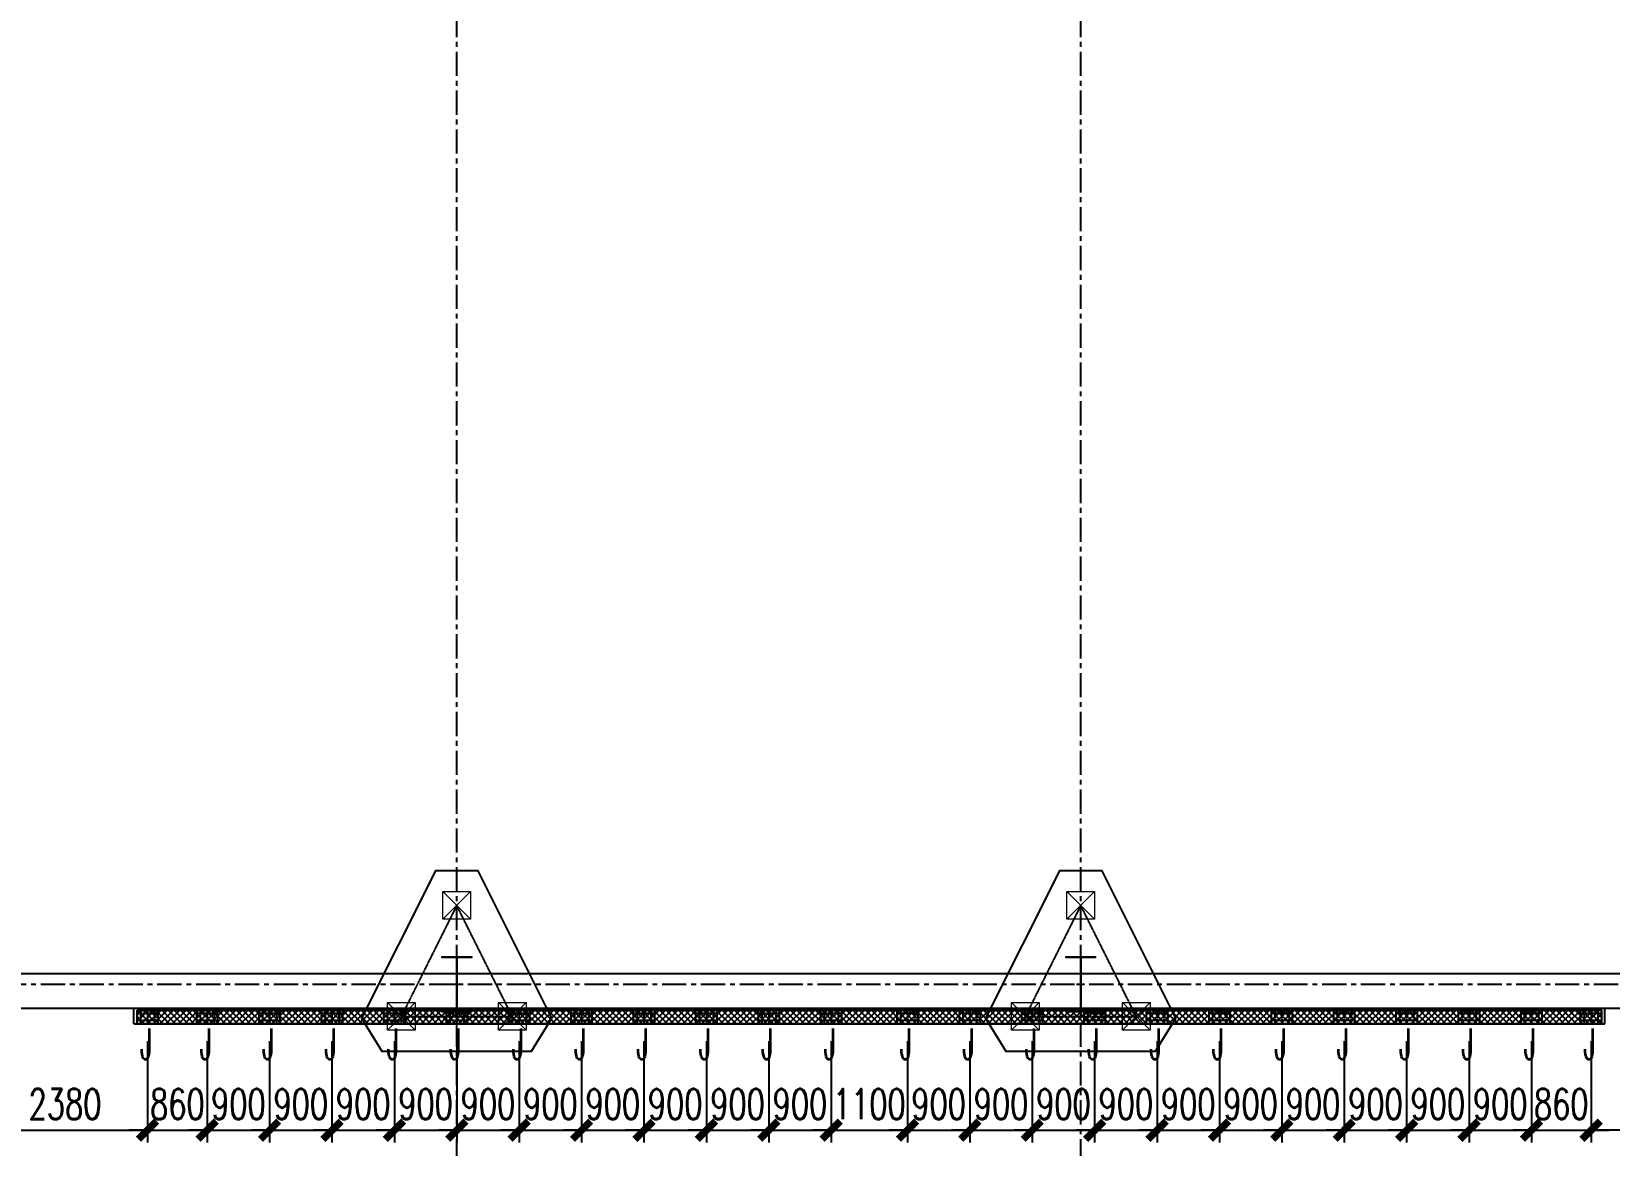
# Model space of a CAD drawing. Extents: x 782294 to 1727252, y -631030 to 17645.
# Drawn here: x 1113846 to 1136604, y -589641 to -573578 of the extents above; entities that cross this region are included whole.
import ezdxf

# ---------------------------------------------------------------- set-up
doc = ezdxf.new("R2010")
doc.units = 0
doc.linetypes.add('CENTER', pattern=[2, 1.25, -0.25, 0.25, -0.25])
doc.layers.get('Defpoints').update_dxf_attribs({"color": 210})
for name, color, linetype in [('!ZN3-铝板幕墙-3', 3, 'Continuous'), ('2钢材断面', 2, 'Continuous'), ('30预埋件', 30, 'Continuous'), ('40钢材投影', 40, 'Continuous'), ('A-AXIS-DP', 126, 'Continuous'), ('ALT_CEN-0-30', 1, 'CENTER'), ('DIM', 173, 'Continuous'), ('DOTE', 1, 'CENTER'), ('S-BKL', 4, 'Continuous'), ('S-DOTE1', 140, 'CENTER'), ('S-HATCH1-W', 252, 'Continuous'), ('结构轮廓线', 1, 'Continuous')]:
    doc.layers.add(name, color=color, linetype=linetype)
doc.layers.add('S-col', color=2, linetype='Continuous', lineweight=0)
doc.layers.add('S-zhuang', color=1, linetype='Continuous', lineweight=0)
doc.styles.add('DHTEXT-1', font='romans.shx', dxfattribs={"width": 0.7, "bigfont": 'chinese.shx'})
doc.dimstyles.new('ZN175', dxfattribs={"dimscale": 175, "dimtxt": 2.5, "dimasz": 1.5, "dimexe": 1, "dimexo": 2, "dimgap": 0.9, "dimtad": 1, "dimdec": 0, "dimdsep": 46, "dimtxsty": 'DHTEXT-1', "dimblk": 'ARCHTICK', "dimcen": 2.5, "dimclrd": 173, "dimclre": 173, "dimclrt": 7, "dimazin": 2, "dimtfac": 1, "dimtdec": 0, "dimtix": 1, "dimtmove": 2, "dimatfit": 3, "dimfxl": 0, "dimtolj": 1, "dimtzin": 0, "dimarcsym": 0})

# ---------------------------------------------------------------- blocks, each defined once
blk = doc.blocks.new('20250821100720')
at = {"layer": 'DOTE', "ltscale": 280}
for p, q in [((121000, -8180), (121000, 83777.4)), ((130000, -8180), (130000, 83777.4)), ((195431, 0), (-7455.8, 0))]:
    blk.add_line(p, q, dxfattribs=at)
blk = doc.blocks.new('20250913105912')
at = {"layer": '结构轮廓线', "color": 1, "ltscale": 500}
for p, q in [((116340, -570), (116340, -350)), ((137560, -570), (137560, -350)), ((116340, -570), (137354, -570)), ((137354, -570), (137560, -570))]:
    blk.add_line(p, q, dxfattribs=at)
blk = doc.blocks.new('20250902145151')
at = {"layer": '2钢材断面'}
for p, q in [((150, 100), (-150, 100)), ((-150, 100), (-150, -100)), ((150, -100), (150, 100)), ((-150, -100), (150, -100))]:
    blk.add_line(p, q, dxfattribs=at)
at = {"layer": '40钢材投影'}
for centre, radius in [((-100, 50), 10), ((-100, 50), 5), ((0, 50), 10), ((0, 50), 5), ((100, 50), 10), ((100, 50), 5), ((-100, -50), 10), ((-100, -50), 5), ((0, -50), 10), ((0, -50), 5), ((100, -50), 10), ((100, -50), 5)]:
    blk.add_circle(centre, radius, dxfattribs=at)
at = {"layer": 'ALT_CEN-0-30', "ltscale": 20}
for p, q in [((-150, 50), (150, 50)), ((-100, 100), (-100, -100)), ((0, 100), (0, -100)), ((100, 100), (100, -100)), ((-150, -50), (150, -50))]:
    blk.add_line(p, q, dxfattribs=at)
blk = doc.blocks.new('20250912153858')
at = {"ltscale": 50}
blk.add_blockref('20250902145151', (0, 100), dxfattribs=at)
at = {"layer": '30预埋件', "style": 'DHTEXT-1', "text_generation_flag": 6, "width": 0.55}
blk.add_attdef('B', (105, -65), '', height=450, dxfattribs=at)
blk = doc.blocks.new('20250913102846')
at = {"layer": '结构轮廓线', "ltscale": 500}
ref = blk.add_blockref('20250912153858', (116540, -570), dxfattribs=dict(at, xscale=-1))
ref.add_attrib('B', 'J', (116435, -1085), dxfattribs={"layer": '30预埋件', "height": 450, "rotation": 180, "style": 'DHTEXT-1', "text_generation_flag": 6, "width": 0.55})
ref = blk.add_blockref('20250912153858', (117400, -570), dxfattribs=dict(at, xscale=-1))
ref.add_attrib('B', 'J', (117295, -1085), dxfattribs={"layer": '30预埋件', "height": 450, "rotation": 180, "style": 'DHTEXT-1', "text_generation_flag": 6, "width": 0.55})
ref = blk.add_blockref('20250912153858', (118300, -570), dxfattribs=dict(at, xscale=-1))
ref.add_attrib('B', 'J', (118195, -1085), dxfattribs={"layer": '30预埋件', "height": 450, "rotation": 180, "style": 'DHTEXT-1', "text_generation_flag": 6, "width": 0.55})
ref = blk.add_blockref('20250912153858', (119200, -570), dxfattribs=dict(at, xscale=-1))
ref.add_attrib('B', 'J', (119095, -1085), dxfattribs={"layer": '30预埋件', "height": 450, "rotation": 180, "style": 'DHTEXT-1', "text_generation_flag": 6, "width": 0.55})
ref = blk.add_blockref('20250912153858', (120100, -570), dxfattribs=dict(at, xscale=-1))
ref.add_attrib('B', 'J', (119995, -1085), dxfattribs={"layer": '30预埋件', "height": 450, "rotation": 180, "style": 'DHTEXT-1', "text_generation_flag": 6, "width": 0.55})
ref = blk.add_blockref('20250912153858', (121000, -570), dxfattribs=dict(at, xscale=-1))
ref.add_attrib('B', 'J', (120895, -1085), dxfattribs={"layer": '30预埋件', "height": 450, "rotation": 180, "style": 'DHTEXT-1', "text_generation_flag": 6, "width": 0.55})
ref = blk.add_blockref('20250912153858', (121900, -570), dxfattribs=dict(at, xscale=-1))
ref.add_attrib('B', 'J', (121795, -1085), dxfattribs={"layer": '30预埋件', "height": 450, "rotation": 180, "style": 'DHTEXT-1', "text_generation_flag": 6, "width": 0.55})
ref = blk.add_blockref('20250912153858', (122800, -570), dxfattribs=dict(at, xscale=-1))
ref.add_attrib('B', 'J', (122695, -1085), dxfattribs={"layer": '30预埋件', "height": 450, "rotation": 180, "style": 'DHTEXT-1', "text_generation_flag": 6, "width": 0.55})
ref = blk.add_blockref('20250912153858', (123700, -570), dxfattribs=dict(at, xscale=-1))
ref.add_attrib('B', 'J', (123595, -1085), dxfattribs={"layer": '30预埋件', "height": 450, "rotation": 180, "style": 'DHTEXT-1', "text_generation_flag": 6, "width": 0.55})
ref = blk.add_blockref('20250912153858', (124600, -570), dxfattribs=dict(at, xscale=-1))
ref.add_attrib('B', 'J', (124495, -1085), dxfattribs={"layer": '30预埋件', "height": 450, "rotation": 180, "style": 'DHTEXT-1', "text_generation_flag": 6, "width": 0.55})
ref = blk.add_blockref('20250912153858', (125500, -570), dxfattribs=dict(at, xscale=-1))
ref.add_attrib('B', 'J', (125395, -1085), dxfattribs={"layer": '30预埋件', "height": 450, "rotation": 180, "style": 'DHTEXT-1', "text_generation_flag": 6, "width": 0.55})
ref = blk.add_blockref('20250912153858', (126400, -570), dxfattribs=dict(at, xscale=-1))
ref.add_attrib('B', 'J', (126295, -1085), dxfattribs={"layer": '30预埋件', "height": 450, "rotation": 180, "style": 'DHTEXT-1', "text_generation_flag": 6, "width": 0.55})
ref = blk.add_blockref('20250912153858', (127500, -570), dxfattribs=dict(at, xscale=-1))
ref.add_attrib('B', 'J', (127395, -1085), dxfattribs={"layer": '30预埋件', "height": 450, "rotation": 180, "style": 'DHTEXT-1', "text_generation_flag": 6, "width": 0.55})
ref = blk.add_blockref('20250912153858', (128400, -570), dxfattribs=dict(at, xscale=-1))
ref.add_attrib('B', 'J', (128295, -1085), dxfattribs={"layer": '30预埋件', "height": 450, "rotation": 180, "style": 'DHTEXT-1', "text_generation_flag": 6, "width": 0.55})
ref = blk.add_blockref('20250912153858', (129300, -570), dxfattribs=dict(at, xscale=-1))
ref.add_attrib('B', 'J', (129195, -1085), dxfattribs={"layer": '30预埋件', "height": 450, "rotation": 180, "style": 'DHTEXT-1', "text_generation_flag": 6, "width": 0.55})
ref = blk.add_blockref('20250912153858', (130200, -570), dxfattribs=dict(at, xscale=-1))
ref.add_attrib('B', 'J', (130095, -1085), dxfattribs={"layer": '30预埋件', "height": 450, "rotation": 180, "style": 'DHTEXT-1', "text_generation_flag": 6, "width": 0.55})
ref = blk.add_blockref('20250912153858', (131100, -570), dxfattribs=dict(at, xscale=-1))
ref.add_attrib('B', 'J', (130995, -1085), dxfattribs={"layer": '30预埋件', "height": 450, "rotation": 180, "style": 'DHTEXT-1', "text_generation_flag": 6, "width": 0.55})
ref = blk.add_blockref('20250912153858', (132000, -570), dxfattribs=dict(at, xscale=-1))
ref.add_attrib('B', 'J', (131895, -1085), dxfattribs={"layer": '30预埋件', "height": 450, "rotation": 180, "style": 'DHTEXT-1', "text_generation_flag": 6, "width": 0.55})
ref = blk.add_blockref('20250912153858', (132900, -570), dxfattribs=dict(at, xscale=-1))
ref.add_attrib('B', 'J', (132795, -1085), dxfattribs={"layer": '30预埋件', "height": 450, "rotation": 180, "style": 'DHTEXT-1', "text_generation_flag": 6, "width": 0.55})
ref = blk.add_blockref('20250912153858', (133800, -570), dxfattribs=dict(at, xscale=-1))
ref.add_attrib('B', 'J', (133695, -1085), dxfattribs={"layer": '30预埋件', "height": 450, "rotation": 180, "style": 'DHTEXT-1', "text_generation_flag": 6, "width": 0.55})
ref = blk.add_blockref('20250912153858', (134700, -570), dxfattribs=dict(at, xscale=-1))
ref.add_attrib('B', 'J', (134595, -1085), dxfattribs={"layer": '30预埋件', "height": 450, "rotation": 180, "style": 'DHTEXT-1', "text_generation_flag": 6, "width": 0.55})
ref = blk.add_blockref('20250912153858', (135600, -570), dxfattribs=dict(at, xscale=-1))
ref.add_attrib('B', 'J', (135495, -1085), dxfattribs={"layer": '30预埋件', "height": 450, "rotation": 180, "style": 'DHTEXT-1', "text_generation_flag": 6, "width": 0.55})
ref = blk.add_blockref('20250912153858', (136500, -570), dxfattribs=dict(at, xscale=-1))
ref.add_attrib('B', 'J', (136395, -1085), dxfattribs={"layer": '30预埋件', "height": 450, "rotation": 180, "style": 'DHTEXT-1', "text_generation_flag": 6, "width": 0.55})
ref = blk.add_blockref('20250912153858', (137360, -570), dxfattribs=dict(at, xscale=-1))
ref.add_attrib('B', 'J', (137255, -1085), dxfattribs={"layer": '30预埋件', "height": 450, "rotation": 180, "style": 'DHTEXT-1', "text_generation_flag": 6, "width": 0.55})
blk = doc.blocks.new('_ArchTick')
at = {"color": 0, "linetype": 'ByBlock', "const_width": 0.4}
blk.add_lwpolyline([(-0.5, -0.5), (0.5, 0.5)], dxfattribs=at)
blk = doc.blocks.new('*D1134')
at = {"layer": 'Defpoints', "color": 0, "ltscale": 1750, "transparency": 16777216}
for p in [(1135479, -587788), (1136339, -587788), (1136339, -589422)]:
    blk.add_point(p, dxfattribs=at)
at = {"layer": 'DIM', "color": 173, "linetype": 'ByBlock', "lineweight": -2, "ltscale": 1750, "transparency": 16777216}
for p, q in [((1135479, -588138), (1135479, -589597)), ((1136339, -588138), (1136339, -589597)), ((1135479, -589422), (1135216, -589422)), ((1135479, -589422), (1136339, -589422)), ((1136339, -589422), (1136601, -589422))]:
    blk.add_line(p, q, dxfattribs=at)
at = {"layer": 'DIM', "color": 173, "lineweight": -2, "ltscale": 1750, "transparency": 16777216, "xscale": 262.5, "yscale": 262.5, "zscale": 262.5}
blk.add_blockref('_ArchTick', (1135479, -589422), dxfattribs=at)
at = {"layer": 'DIM', "color": 173, "lineweight": -2, "ltscale": 1750, "transparency": 16777216, "xscale": 262.5, "yscale": 262.5, "zscale": 262.5, "rotation": 180}
blk.add_blockref('_ArchTick', (1136339, -589422), dxfattribs=at)
at = {"layer": 'DIM', "color": 7, "ltscale": 1750, "transparency": 16777216, "insert": (1135909, -589046), "char_height": 437.5, "attachment_point": 5, "style": 'DHTEXT-1'}
blk.add_mtext('\\A1;860', dxfattribs=at)
blk = doc.blocks.new('*D1135')
at = {"layer": 'Defpoints', "color": 0, "ltscale": 1750, "transparency": 16777216}
for p in [(1134579, -587788), (1135479, -587788), (1135479, -589422)]:
    blk.add_point(p, dxfattribs=at)
at = {"layer": 'DIM', "color": 173, "linetype": 'ByBlock', "lineweight": -2, "ltscale": 1750, "transparency": 16777216}
for p, q in [((1134579, -588138), (1134579, -589597)), ((1135479, -588138), (1135479, -589597)), ((1134579, -589422), (1134316, -589422)), ((1134579, -589422), (1135479, -589422)), ((1135479, -589422), (1135741, -589422))]:
    blk.add_line(p, q, dxfattribs=at)
at = {"layer": 'DIM', "color": 173, "lineweight": -2, "ltscale": 1750, "transparency": 16777216, "xscale": 262.5, "yscale": 262.5, "zscale": 262.5}
blk.add_blockref('_ArchTick', (1134579, -589422), dxfattribs=at)
at = {"layer": 'DIM', "color": 173, "lineweight": -2, "ltscale": 1750, "transparency": 16777216, "xscale": 262.5, "yscale": 262.5, "zscale": 262.5, "rotation": 180}
blk.add_blockref('_ArchTick', (1135479, -589422), dxfattribs=at)
at = {"layer": 'DIM', "color": 7, "ltscale": 1750, "transparency": 16777216, "insert": (1135029, -589046), "char_height": 437.5, "attachment_point": 5, "style": 'DHTEXT-1'}
blk.add_mtext('\\A1;900', dxfattribs=at)
blk = doc.blocks.new('*D1136')
at = {"layer": 'Defpoints', "color": 0, "ltscale": 1750, "transparency": 16777216}
for p in [(1133679, -587788), (1134579, -587788), (1134579, -589422)]:
    blk.add_point(p, dxfattribs=at)
at = {"layer": 'DIM', "color": 173, "linetype": 'ByBlock', "lineweight": -2, "ltscale": 1750, "transparency": 16777216}
for p, q in [((1133679, -588138), (1133679, -589597)), ((1134579, -588138), (1134579, -589597)), ((1133679, -589422), (1133416, -589422)), ((1133679, -589422), (1134579, -589422)), ((1134579, -589422), (1134841, -589422))]:
    blk.add_line(p, q, dxfattribs=at)
at = {"layer": 'DIM', "color": 173, "lineweight": -2, "ltscale": 1750, "transparency": 16777216, "xscale": 262.5, "yscale": 262.5, "zscale": 262.5}
blk.add_blockref('_ArchTick', (1133679, -589422), dxfattribs=at)
at = {"layer": 'DIM', "color": 173, "lineweight": -2, "ltscale": 1750, "transparency": 16777216, "xscale": 262.5, "yscale": 262.5, "zscale": 262.5, "rotation": 180}
blk.add_blockref('_ArchTick', (1134579, -589422), dxfattribs=at)
at = {"layer": 'DIM', "color": 7, "ltscale": 1750, "transparency": 16777216, "insert": (1134129, -589046), "char_height": 437.5, "attachment_point": 5, "style": 'DHTEXT-1'}
blk.add_mtext('\\A1;900', dxfattribs=at)
blk = doc.blocks.new('*D1137')
at = {"layer": 'Defpoints', "color": 0, "ltscale": 1750, "transparency": 16777216}
for p in [(1132779, -587788), (1133679, -587788), (1133679, -589422)]:
    blk.add_point(p, dxfattribs=at)
at = {"layer": 'DIM', "color": 173, "linetype": 'ByBlock', "lineweight": -2, "ltscale": 1750, "transparency": 16777216}
for p, q in [((1132779, -588138), (1132779, -589597)), ((1133679, -588138), (1133679, -589597)), ((1132779, -589422), (1132516, -589422)), ((1132779, -589422), (1133679, -589422)), ((1133679, -589422), (1133941, -589422))]:
    blk.add_line(p, q, dxfattribs=at)
at = {"layer": 'DIM', "color": 173, "lineweight": -2, "ltscale": 1750, "transparency": 16777216, "xscale": 262.5, "yscale": 262.5, "zscale": 262.5}
blk.add_blockref('_ArchTick', (1132779, -589422), dxfattribs=at)
at = {"layer": 'DIM', "color": 173, "lineweight": -2, "ltscale": 1750, "transparency": 16777216, "xscale": 262.5, "yscale": 262.5, "zscale": 262.5, "rotation": 180}
blk.add_blockref('_ArchTick', (1133679, -589422), dxfattribs=at)
at = {"layer": 'DIM', "color": 7, "ltscale": 1750, "transparency": 16777216, "insert": (1133229, -589046), "char_height": 437.5, "attachment_point": 5, "style": 'DHTEXT-1'}
blk.add_mtext('\\A1;900', dxfattribs=at)
blk = doc.blocks.new('*D1138')
at = {"layer": 'Defpoints', "color": 0, "ltscale": 1750, "transparency": 16777216}
for p in [(1131879, -587788), (1132779, -587788), (1132779, -589422)]:
    blk.add_point(p, dxfattribs=at)
at = {"layer": 'DIM', "color": 173, "linetype": 'ByBlock', "lineweight": -2, "ltscale": 1750, "transparency": 16777216}
for p, q in [((1131879, -588138), (1131879, -589597)), ((1132779, -588138), (1132779, -589597)), ((1131879, -589422), (1131616, -589422)), ((1131879, -589422), (1132779, -589422)), ((1132779, -589422), (1133041, -589422))]:
    blk.add_line(p, q, dxfattribs=at)
at = {"layer": 'DIM', "color": 173, "lineweight": -2, "ltscale": 1750, "transparency": 16777216, "xscale": 262.5, "yscale": 262.5, "zscale": 262.5}
blk.add_blockref('_ArchTick', (1131879, -589422), dxfattribs=at)
at = {"layer": 'DIM', "color": 173, "lineweight": -2, "ltscale": 1750, "transparency": 16777216, "xscale": 262.5, "yscale": 262.5, "zscale": 262.5, "rotation": 180}
blk.add_blockref('_ArchTick', (1132779, -589422), dxfattribs=at)
at = {"layer": 'DIM', "color": 7, "ltscale": 1750, "transparency": 16777216, "insert": (1132329, -589046), "char_height": 437.5, "attachment_point": 5, "style": 'DHTEXT-1'}
blk.add_mtext('\\A1;900', dxfattribs=at)
blk = doc.blocks.new('*D1139')
at = {"layer": 'Defpoints', "color": 0, "ltscale": 1750, "transparency": 16777216}
for p in [(1130979, -587788), (1131879, -587788), (1131879, -589422)]:
    blk.add_point(p, dxfattribs=at)
at = {"layer": 'DIM', "color": 173, "linetype": 'ByBlock', "lineweight": -2, "ltscale": 1750, "transparency": 16777216}
for p, q in [((1130979, -588138), (1130979, -589597)), ((1131879, -588138), (1131879, -589597)), ((1130979, -589422), (1130716, -589422)), ((1130979, -589422), (1131879, -589422)), ((1131879, -589422), (1132141, -589422))]:
    blk.add_line(p, q, dxfattribs=at)
at = {"layer": 'DIM', "color": 173, "lineweight": -2, "ltscale": 1750, "transparency": 16777216, "xscale": 262.5, "yscale": 262.5, "zscale": 262.5}
blk.add_blockref('_ArchTick', (1130979, -589422), dxfattribs=at)
at = {"layer": 'DIM', "color": 173, "lineweight": -2, "ltscale": 1750, "transparency": 16777216, "xscale": 262.5, "yscale": 262.5, "zscale": 262.5, "rotation": 180}
blk.add_blockref('_ArchTick', (1131879, -589422), dxfattribs=at)
at = {"layer": 'DIM', "color": 7, "ltscale": 1750, "transparency": 16777216, "insert": (1131429, -589046), "char_height": 437.5, "attachment_point": 5, "style": 'DHTEXT-1'}
blk.add_mtext('\\A1;900', dxfattribs=at)
blk = doc.blocks.new('*D1140')
at = {"layer": 'Defpoints', "color": 0, "ltscale": 1750, "transparency": 16777216}
for p in [(1130079, -587788), (1130979, -587788), (1130979, -589422)]:
    blk.add_point(p, dxfattribs=at)
at = {"layer": 'DIM', "color": 173, "linetype": 'ByBlock', "lineweight": -2, "ltscale": 1750, "transparency": 16777216}
for p, q in [((1130079, -588138), (1130079, -589597)), ((1130979, -588138), (1130979, -589597)), ((1130079, -589422), (1129816, -589422)), ((1130079, -589422), (1130979, -589422)), ((1130979, -589422), (1131241, -589422))]:
    blk.add_line(p, q, dxfattribs=at)
at = {"layer": 'DIM', "color": 173, "lineweight": -2, "ltscale": 1750, "transparency": 16777216, "xscale": 262.5, "yscale": 262.5, "zscale": 262.5}
blk.add_blockref('_ArchTick', (1130079, -589422), dxfattribs=at)
at = {"layer": 'DIM', "color": 173, "lineweight": -2, "ltscale": 1750, "transparency": 16777216, "xscale": 262.5, "yscale": 262.5, "zscale": 262.5, "rotation": 180}
blk.add_blockref('_ArchTick', (1130979, -589422), dxfattribs=at)
at = {"layer": 'DIM', "color": 7, "ltscale": 1750, "transparency": 16777216, "insert": (1130529, -589046), "char_height": 437.5, "attachment_point": 5, "style": 'DHTEXT-1'}
blk.add_mtext('\\A1;900', dxfattribs=at)
blk = doc.blocks.new('*D1141')
at = {"layer": 'Defpoints', "color": 0, "ltscale": 1750, "transparency": 16777216}
for p in [(1129179, -587788), (1130079, -587788), (1130079, -589422)]:
    blk.add_point(p, dxfattribs=at)
at = {"layer": 'DIM', "color": 173, "linetype": 'ByBlock', "lineweight": -2, "ltscale": 1750, "transparency": 16777216}
for p, q in [((1129179, -588138), (1129179, -589597)), ((1130079, -588138), (1130079, -589597)), ((1129179, -589422), (1128916, -589422)), ((1129179, -589422), (1130079, -589422)), ((1130079, -589422), (1130341, -589422))]:
    blk.add_line(p, q, dxfattribs=at)
at = {"layer": 'DIM', "color": 173, "lineweight": -2, "ltscale": 1750, "transparency": 16777216, "xscale": 262.5, "yscale": 262.5, "zscale": 262.5}
blk.add_blockref('_ArchTick', (1129179, -589422), dxfattribs=at)
at = {"layer": 'DIM', "color": 173, "lineweight": -2, "ltscale": 1750, "transparency": 16777216, "xscale": 262.5, "yscale": 262.5, "zscale": 262.5, "rotation": 180}
blk.add_blockref('_ArchTick', (1130079, -589422), dxfattribs=at)
at = {"layer": 'DIM', "color": 7, "ltscale": 1750, "transparency": 16777216, "insert": (1129629, -589046), "char_height": 437.5, "attachment_point": 5, "style": 'DHTEXT-1'}
blk.add_mtext('\\A1;900', dxfattribs=at)
blk = doc.blocks.new('*D1142')
at = {"layer": 'Defpoints', "color": 0, "ltscale": 1750, "transparency": 16777216}
for p in [(1128279, -587788), (1129179, -587788), (1129179, -589422)]:
    blk.add_point(p, dxfattribs=at)
at = {"layer": 'DIM', "color": 173, "linetype": 'ByBlock', "lineweight": -2, "ltscale": 1750, "transparency": 16777216}
for p, q in [((1128279, -588138), (1128279, -589597)), ((1129179, -588138), (1129179, -589597)), ((1128279, -589422), (1128016, -589422)), ((1128279, -589422), (1129179, -589422)), ((1129179, -589422), (1129441, -589422))]:
    blk.add_line(p, q, dxfattribs=at)
at = {"layer": 'DIM', "color": 173, "lineweight": -2, "ltscale": 1750, "transparency": 16777216, "xscale": 262.5, "yscale": 262.5, "zscale": 262.5}
blk.add_blockref('_ArchTick', (1128279, -589422), dxfattribs=at)
at = {"layer": 'DIM', "color": 173, "lineweight": -2, "ltscale": 1750, "transparency": 16777216, "xscale": 262.5, "yscale": 262.5, "zscale": 262.5, "rotation": 180}
blk.add_blockref('_ArchTick', (1129179, -589422), dxfattribs=at)
at = {"layer": 'DIM', "color": 7, "ltscale": 1750, "transparency": 16777216, "insert": (1128729, -589046), "char_height": 437.5, "attachment_point": 5, "style": 'DHTEXT-1'}
blk.add_mtext('\\A1;900', dxfattribs=at)
blk = doc.blocks.new('*D1143')
at = {"layer": 'Defpoints', "color": 0, "ltscale": 1750, "transparency": 16777216}
for p in [(1127379, -587788), (1128279, -587788), (1128279, -589422)]:
    blk.add_point(p, dxfattribs=at)
at = {"layer": 'DIM', "color": 173, "linetype": 'ByBlock', "lineweight": -2, "ltscale": 1750, "transparency": 16777216}
for p, q in [((1127379, -588138), (1127379, -589597)), ((1128279, -588138), (1128279, -589597)), ((1127379, -589422), (1127116, -589422)), ((1127379, -589422), (1128279, -589422)), ((1128279, -589422), (1128541, -589422))]:
    blk.add_line(p, q, dxfattribs=at)
at = {"layer": 'DIM', "color": 173, "lineweight": -2, "ltscale": 1750, "transparency": 16777216, "xscale": 262.5, "yscale": 262.5, "zscale": 262.5}
blk.add_blockref('_ArchTick', (1127379, -589422), dxfattribs=at)
at = {"layer": 'DIM', "color": 173, "lineweight": -2, "ltscale": 1750, "transparency": 16777216, "xscale": 262.5, "yscale": 262.5, "zscale": 262.5, "rotation": 180}
blk.add_blockref('_ArchTick', (1128279, -589422), dxfattribs=at)
at = {"layer": 'DIM', "color": 7, "ltscale": 1750, "transparency": 16777216, "insert": (1127829, -589046), "char_height": 437.5, "attachment_point": 5, "style": 'DHTEXT-1'}
blk.add_mtext('\\A1;900', dxfattribs=at)
blk = doc.blocks.new('*D1144')
at = {"layer": 'Defpoints', "color": 0, "ltscale": 1750, "transparency": 16777216}
for p in [(1126479, -587788), (1127379, -587788), (1127379, -589422)]:
    blk.add_point(p, dxfattribs=at)
at = {"layer": 'DIM', "color": 173, "linetype": 'ByBlock', "lineweight": -2, "ltscale": 1750, "transparency": 16777216}
for p, q in [((1126479, -588138), (1126479, -589597)), ((1127379, -588138), (1127379, -589597)), ((1126479, -589422), (1126216, -589422)), ((1126479, -589422), (1127379, -589422)), ((1127379, -589422), (1127641, -589422))]:
    blk.add_line(p, q, dxfattribs=at)
at = {"layer": 'DIM', "color": 173, "lineweight": -2, "ltscale": 1750, "transparency": 16777216, "xscale": 262.5, "yscale": 262.5, "zscale": 262.5}
blk.add_blockref('_ArchTick', (1126479, -589422), dxfattribs=at)
at = {"layer": 'DIM', "color": 173, "lineweight": -2, "ltscale": 1750, "transparency": 16777216, "xscale": 262.5, "yscale": 262.5, "zscale": 262.5, "rotation": 180}
blk.add_blockref('_ArchTick', (1127379, -589422), dxfattribs=at)
at = {"layer": 'DIM', "color": 7, "ltscale": 1750, "transparency": 16777216, "insert": (1126929, -589046), "char_height": 437.5, "attachment_point": 5, "style": 'DHTEXT-1'}
blk.add_mtext('\\A1;900', dxfattribs=at)
blk = doc.blocks.new('*D1145')
at = {"layer": 'Defpoints', "color": 0, "ltscale": 1750, "transparency": 16777216}
for p in [(1125379, -587788), (1126479, -587788), (1126479, -589422)]:
    blk.add_point(p, dxfattribs=at)
at = {"layer": 'DIM', "color": 173, "linetype": 'ByBlock', "lineweight": -2, "ltscale": 1750, "transparency": 16777216}
for p, q in [((1125379, -588138), (1125379, -589597)), ((1126479, -588138), (1126479, -589597)), ((1125379, -589422), (1125116, -589422)), ((1125379, -589422), (1126479, -589422)), ((1126479, -589422), (1126741, -589422))]:
    blk.add_line(p, q, dxfattribs=at)
at = {"layer": 'DIM', "color": 173, "lineweight": -2, "ltscale": 1750, "transparency": 16777216, "xscale": 262.5, "yscale": 262.5, "zscale": 262.5}
blk.add_blockref('_ArchTick', (1125379, -589422), dxfattribs=at)
at = {"layer": 'DIM', "color": 173, "lineweight": -2, "ltscale": 1750, "transparency": 16777216, "xscale": 262.5, "yscale": 262.5, "zscale": 262.5, "rotation": 180}
blk.add_blockref('_ArchTick', (1126479, -589422), dxfattribs=at)
at = {"layer": 'DIM', "color": 7, "ltscale": 1750, "transparency": 16777216, "insert": (1125929, -589046), "char_height": 437.5, "attachment_point": 5, "style": 'DHTEXT-1'}
blk.add_mtext('\\A1;1100', dxfattribs=at)
blk = doc.blocks.new('*D1146')
at = {"layer": 'Defpoints', "color": 0, "ltscale": 1750, "transparency": 16777216}
for p in [(1124479, -587788), (1125379, -587788), (1125379, -589422)]:
    blk.add_point(p, dxfattribs=at)
at = {"layer": 'DIM', "color": 173, "linetype": 'ByBlock', "lineweight": -2, "ltscale": 1750, "transparency": 16777216}
for p, q in [((1124479, -588138), (1124479, -589597)), ((1125379, -588138), (1125379, -589597)), ((1124479, -589422), (1124216, -589422)), ((1124479, -589422), (1125379, -589422)), ((1125379, -589422), (1125641, -589422))]:
    blk.add_line(p, q, dxfattribs=at)
at = {"layer": 'DIM', "color": 173, "lineweight": -2, "ltscale": 1750, "transparency": 16777216, "xscale": 262.5, "yscale": 262.5, "zscale": 262.5}
blk.add_blockref('_ArchTick', (1124479, -589422), dxfattribs=at)
at = {"layer": 'DIM', "color": 173, "lineweight": -2, "ltscale": 1750, "transparency": 16777216, "xscale": 262.5, "yscale": 262.5, "zscale": 262.5, "rotation": 180}
blk.add_blockref('_ArchTick', (1125379, -589422), dxfattribs=at)
at = {"layer": 'DIM', "color": 7, "ltscale": 1750, "transparency": 16777216, "insert": (1124929, -589046), "char_height": 437.5, "attachment_point": 5, "style": 'DHTEXT-1'}
blk.add_mtext('\\A1;900', dxfattribs=at)
blk = doc.blocks.new('*D1147')
at = {"layer": 'Defpoints', "color": 0, "ltscale": 1750, "transparency": 16777216}
for p in [(1123579, -587788), (1124479, -587788), (1124479, -589422)]:
    blk.add_point(p, dxfattribs=at)
at = {"layer": 'DIM', "color": 173, "linetype": 'ByBlock', "lineweight": -2, "ltscale": 1750, "transparency": 16777216}
for p, q in [((1123579, -588138), (1123579, -589597)), ((1124479, -588138), (1124479, -589597)), ((1123579, -589422), (1123316, -589422)), ((1123579, -589422), (1124479, -589422)), ((1124479, -589422), (1124741, -589422))]:
    blk.add_line(p, q, dxfattribs=at)
at = {"layer": 'DIM', "color": 173, "lineweight": -2, "ltscale": 1750, "transparency": 16777216, "xscale": 262.5, "yscale": 262.5, "zscale": 262.5}
blk.add_blockref('_ArchTick', (1123579, -589422), dxfattribs=at)
at = {"layer": 'DIM', "color": 173, "lineweight": -2, "ltscale": 1750, "transparency": 16777216, "xscale": 262.5, "yscale": 262.5, "zscale": 262.5, "rotation": 180}
blk.add_blockref('_ArchTick', (1124479, -589422), dxfattribs=at)
at = {"layer": 'DIM', "color": 7, "ltscale": 1750, "transparency": 16777216, "insert": (1124029, -589046), "char_height": 437.5, "attachment_point": 5, "style": 'DHTEXT-1'}
blk.add_mtext('\\A1;900', dxfattribs=at)
blk = doc.blocks.new('*D1148')
at = {"layer": 'Defpoints', "color": 0, "ltscale": 1750, "transparency": 16777216}
for p in [(1122679, -587788), (1123579, -587788), (1123579, -589422)]:
    blk.add_point(p, dxfattribs=at)
at = {"layer": 'DIM', "color": 173, "linetype": 'ByBlock', "lineweight": -2, "ltscale": 1750, "transparency": 16777216}
for p, q in [((1122679, -588138), (1122679, -589597)), ((1123579, -588138), (1123579, -589597)), ((1122679, -589422), (1122416, -589422)), ((1122679, -589422), (1123579, -589422)), ((1123579, -589422), (1123841, -589422))]:
    blk.add_line(p, q, dxfattribs=at)
at = {"layer": 'DIM', "color": 173, "lineweight": -2, "ltscale": 1750, "transparency": 16777216, "xscale": 262.5, "yscale": 262.5, "zscale": 262.5}
blk.add_blockref('_ArchTick', (1122679, -589422), dxfattribs=at)
at = {"layer": 'DIM', "color": 173, "lineweight": -2, "ltscale": 1750, "transparency": 16777216, "xscale": 262.5, "yscale": 262.5, "zscale": 262.5, "rotation": 180}
blk.add_blockref('_ArchTick', (1123579, -589422), dxfattribs=at)
at = {"layer": 'DIM', "color": 7, "ltscale": 1750, "transparency": 16777216, "insert": (1123129, -589046), "char_height": 437.5, "attachment_point": 5, "style": 'DHTEXT-1'}
blk.add_mtext('\\A1;900', dxfattribs=at)
blk = doc.blocks.new('*D1149')
at = {"layer": 'Defpoints', "color": 0, "ltscale": 1750, "transparency": 16777216}
for p in [(1121779, -587788), (1122679, -587788), (1122679, -589422)]:
    blk.add_point(p, dxfattribs=at)
at = {"layer": 'DIM', "color": 173, "linetype": 'ByBlock', "lineweight": -2, "ltscale": 1750, "transparency": 16777216}
for p, q in [((1121779, -588138), (1121779, -589597)), ((1122679, -588138), (1122679, -589597)), ((1121779, -589422), (1121516, -589422)), ((1121779, -589422), (1122679, -589422)), ((1122679, -589422), (1122941, -589422))]:
    blk.add_line(p, q, dxfattribs=at)
at = {"layer": 'DIM', "color": 173, "lineweight": -2, "ltscale": 1750, "transparency": 16777216, "xscale": 262.5, "yscale": 262.5, "zscale": 262.5}
blk.add_blockref('_ArchTick', (1121779, -589422), dxfattribs=at)
at = {"layer": 'DIM', "color": 173, "lineweight": -2, "ltscale": 1750, "transparency": 16777216, "xscale": 262.5, "yscale": 262.5, "zscale": 262.5, "rotation": 180}
blk.add_blockref('_ArchTick', (1122679, -589422), dxfattribs=at)
at = {"layer": 'DIM', "color": 7, "ltscale": 1750, "transparency": 16777216, "insert": (1122229, -589046), "char_height": 437.5, "attachment_point": 5, "style": 'DHTEXT-1'}
blk.add_mtext('\\A1;900', dxfattribs=at)
blk = doc.blocks.new('*D1150')
at = {"layer": 'Defpoints', "color": 0, "ltscale": 1750, "transparency": 16777216}
for p in [(1120879, -587788), (1121779, -587788), (1121779, -589422)]:
    blk.add_point(p, dxfattribs=at)
at = {"layer": 'DIM', "color": 173, "linetype": 'ByBlock', "lineweight": -2, "ltscale": 1750, "transparency": 16777216}
for p, q in [((1120879, -588138), (1120879, -589597)), ((1121779, -588138), (1121779, -589597)), ((1120879, -589422), (1120616, -589422)), ((1120879, -589422), (1121779, -589422)), ((1121779, -589422), (1122041, -589422))]:
    blk.add_line(p, q, dxfattribs=at)
at = {"layer": 'DIM', "color": 173, "lineweight": -2, "ltscale": 1750, "transparency": 16777216, "xscale": 262.5, "yscale": 262.5, "zscale": 262.5}
blk.add_blockref('_ArchTick', (1120879, -589422), dxfattribs=at)
at = {"layer": 'DIM', "color": 173, "lineweight": -2, "ltscale": 1750, "transparency": 16777216, "xscale": 262.5, "yscale": 262.5, "zscale": 262.5, "rotation": 180}
blk.add_blockref('_ArchTick', (1121779, -589422), dxfattribs=at)
at = {"layer": 'DIM', "color": 7, "ltscale": 1750, "transparency": 16777216, "insert": (1121329, -589046), "char_height": 437.5, "attachment_point": 5, "style": 'DHTEXT-1'}
blk.add_mtext('\\A1;900', dxfattribs=at)
blk = doc.blocks.new('*D1151')
at = {"layer": 'Defpoints', "color": 0, "ltscale": 1750, "transparency": 16777216}
for p in [(1119979, -587788), (1120879, -587788), (1120879, -589422)]:
    blk.add_point(p, dxfattribs=at)
at = {"layer": 'DIM', "color": 173, "linetype": 'ByBlock', "lineweight": -2, "ltscale": 1750, "transparency": 16777216}
for p, q in [((1119979, -588138), (1119979, -589597)), ((1120879, -588138), (1120879, -589597)), ((1119979, -589422), (1119716, -589422)), ((1119979, -589422), (1120879, -589422)), ((1120879, -589422), (1121141, -589422))]:
    blk.add_line(p, q, dxfattribs=at)
at = {"layer": 'DIM', "color": 173, "lineweight": -2, "ltscale": 1750, "transparency": 16777216, "xscale": 262.5, "yscale": 262.5, "zscale": 262.5}
blk.add_blockref('_ArchTick', (1119979, -589422), dxfattribs=at)
at = {"layer": 'DIM', "color": 173, "lineweight": -2, "ltscale": 1750, "transparency": 16777216, "xscale": 262.5, "yscale": 262.5, "zscale": 262.5, "rotation": 180}
blk.add_blockref('_ArchTick', (1120879, -589422), dxfattribs=at)
at = {"layer": 'DIM', "color": 7, "ltscale": 1750, "transparency": 16777216, "insert": (1120429, -589046), "char_height": 437.5, "attachment_point": 5, "style": 'DHTEXT-1'}
blk.add_mtext('\\A1;900', dxfattribs=at)
blk = doc.blocks.new('*D1152')
at = {"layer": 'Defpoints', "color": 0, "ltscale": 1750, "transparency": 16777216}
for p in [(1119079, -587788), (1119979, -587788), (1119979, -589422)]:
    blk.add_point(p, dxfattribs=at)
at = {"layer": 'DIM', "color": 173, "linetype": 'ByBlock', "lineweight": -2, "ltscale": 1750, "transparency": 16777216}
for p, q in [((1119079, -588138), (1119079, -589597)), ((1119979, -588138), (1119979, -589597)), ((1119079, -589422), (1118816, -589422)), ((1119079, -589422), (1119979, -589422)), ((1119979, -589422), (1120241, -589422))]:
    blk.add_line(p, q, dxfattribs=at)
at = {"layer": 'DIM', "color": 173, "lineweight": -2, "ltscale": 1750, "transparency": 16777216, "xscale": 262.5, "yscale": 262.5, "zscale": 262.5}
blk.add_blockref('_ArchTick', (1119079, -589422), dxfattribs=at)
at = {"layer": 'DIM', "color": 173, "lineweight": -2, "ltscale": 1750, "transparency": 16777216, "xscale": 262.5, "yscale": 262.5, "zscale": 262.5, "rotation": 180}
blk.add_blockref('_ArchTick', (1119979, -589422), dxfattribs=at)
at = {"layer": 'DIM', "color": 7, "ltscale": 1750, "transparency": 16777216, "insert": (1119529, -589046), "char_height": 437.5, "attachment_point": 5, "style": 'DHTEXT-1'}
blk.add_mtext('\\A1;900', dxfattribs=at)
blk = doc.blocks.new('*D1153')
at = {"layer": 'Defpoints', "color": 0, "ltscale": 1750, "transparency": 16777216}
for p in [(1118179, -587788), (1119079, -587788), (1119079, -589422)]:
    blk.add_point(p, dxfattribs=at)
at = {"layer": 'DIM', "color": 173, "linetype": 'ByBlock', "lineweight": -2, "ltscale": 1750, "transparency": 16777216}
for p, q in [((1118179, -588138), (1118179, -589597)), ((1119079, -588138), (1119079, -589597)), ((1118179, -589422), (1117916, -589422)), ((1118179, -589422), (1119079, -589422)), ((1119079, -589422), (1119341, -589422))]:
    blk.add_line(p, q, dxfattribs=at)
at = {"layer": 'DIM', "color": 173, "lineweight": -2, "ltscale": 1750, "transparency": 16777216, "xscale": 262.5, "yscale": 262.5, "zscale": 262.5}
blk.add_blockref('_ArchTick', (1118179, -589422), dxfattribs=at)
at = {"layer": 'DIM', "color": 173, "lineweight": -2, "ltscale": 1750, "transparency": 16777216, "xscale": 262.5, "yscale": 262.5, "zscale": 262.5, "rotation": 180}
blk.add_blockref('_ArchTick', (1119079, -589422), dxfattribs=at)
at = {"layer": 'DIM', "color": 7, "ltscale": 1750, "transparency": 16777216, "insert": (1118629, -589046), "char_height": 437.5, "attachment_point": 5, "style": 'DHTEXT-1'}
blk.add_mtext('\\A1;900', dxfattribs=at)
blk = doc.blocks.new('*D1154')
at = {"layer": 'Defpoints', "color": 0, "ltscale": 1750, "transparency": 16777216}
for p in [(1117279, -587788), (1118179, -587788), (1118179, -589422)]:
    blk.add_point(p, dxfattribs=at)
at = {"layer": 'DIM', "color": 173, "linetype": 'ByBlock', "lineweight": -2, "ltscale": 1750, "transparency": 16777216}
for p, q in [((1117279, -588138), (1117279, -589597)), ((1118179, -588138), (1118179, -589597)), ((1117279, -589422), (1117016, -589422)), ((1117279, -589422), (1118179, -589422)), ((1118179, -589422), (1118441, -589422))]:
    blk.add_line(p, q, dxfattribs=at)
at = {"layer": 'DIM', "color": 173, "lineweight": -2, "ltscale": 1750, "transparency": 16777216, "xscale": 262.5, "yscale": 262.5, "zscale": 262.5}
blk.add_blockref('_ArchTick', (1117279, -589422), dxfattribs=at)
at = {"layer": 'DIM', "color": 173, "lineweight": -2, "ltscale": 1750, "transparency": 16777216, "xscale": 262.5, "yscale": 262.5, "zscale": 262.5, "rotation": 180}
blk.add_blockref('_ArchTick', (1118179, -589422), dxfattribs=at)
at = {"layer": 'DIM', "color": 7, "ltscale": 1750, "transparency": 16777216, "insert": (1117729, -589046), "char_height": 437.5, "attachment_point": 5, "style": 'DHTEXT-1'}
blk.add_mtext('\\A1;900', dxfattribs=at)
blk = doc.blocks.new('*D1155')
at = {"layer": 'Defpoints', "color": 0, "ltscale": 1750, "transparency": 16777216}
for p in [(1116379, -587788), (1117279, -587788), (1117279, -589422)]:
    blk.add_point(p, dxfattribs=at)
at = {"layer": 'DIM', "color": 173, "linetype": 'ByBlock', "lineweight": -2, "ltscale": 1750, "transparency": 16777216}
for p, q in [((1116379, -588138), (1116379, -589597)), ((1117279, -588138), (1117279, -589597)), ((1116379, -589422), (1116116, -589422)), ((1116379, -589422), (1117279, -589422)), ((1117279, -589422), (1117541, -589422))]:
    blk.add_line(p, q, dxfattribs=at)
at = {"layer": 'DIM', "color": 173, "lineweight": -2, "ltscale": 1750, "transparency": 16777216, "xscale": 262.5, "yscale": 262.5, "zscale": 262.5}
blk.add_blockref('_ArchTick', (1116379, -589422), dxfattribs=at)
at = {"layer": 'DIM', "color": 173, "lineweight": -2, "ltscale": 1750, "transparency": 16777216, "xscale": 262.5, "yscale": 262.5, "zscale": 262.5, "rotation": 180}
blk.add_blockref('_ArchTick', (1117279, -589422), dxfattribs=at)
at = {"layer": 'DIM', "color": 7, "ltscale": 1750, "transparency": 16777216, "insert": (1116829, -589046), "char_height": 437.5, "attachment_point": 5, "style": 'DHTEXT-1'}
blk.add_mtext('\\A1;900', dxfattribs=at)
blk = doc.blocks.new('*D1156')
at = {"layer": 'Defpoints', "color": 0, "ltscale": 1750, "transparency": 16777216}
for p in [(1115519, -587788), (1116379, -587788), (1116379, -589422)]:
    blk.add_point(p, dxfattribs=at)
at = {"layer": 'DIM', "color": 173, "linetype": 'ByBlock', "lineweight": -2, "ltscale": 1750, "transparency": 16777216}
for p, q in [((1115519, -588138), (1115519, -589597)), ((1116379, -588138), (1116379, -589597)), ((1115519, -589422), (1115256, -589422)), ((1115519, -589422), (1116379, -589422)), ((1116379, -589422), (1116641, -589422))]:
    blk.add_line(p, q, dxfattribs=at)
at = {"layer": 'DIM', "color": 173, "lineweight": -2, "ltscale": 1750, "transparency": 16777216, "xscale": 262.5, "yscale": 262.5, "zscale": 262.5}
blk.add_blockref('_ArchTick', (1115519, -589422), dxfattribs=at)
at = {"layer": 'DIM', "color": 173, "lineweight": -2, "ltscale": 1750, "transparency": 16777216, "xscale": 262.5, "yscale": 262.5, "zscale": 262.5, "rotation": 180}
blk.add_blockref('_ArchTick', (1116379, -589422), dxfattribs=at)
at = {"layer": 'DIM', "color": 7, "ltscale": 1750, "transparency": 16777216, "insert": (1115949, -589046), "char_height": 437.5, "attachment_point": 5, "style": 'DHTEXT-1'}
blk.add_mtext('\\A1;860', dxfattribs=at)
blk = doc.blocks.new('*D1157')
at = {"layer": 'Defpoints', "color": 0, "ltscale": 1750, "transparency": 16777216}
for p in [(1113139, -587788), (1115519, -587788), (1115519, -589422)]:
    blk.add_point(p, dxfattribs=at)
at = {"layer": 'DIM', "color": 173, "linetype": 'ByBlock', "lineweight": -2, "ltscale": 1750, "transparency": 16777216}
for p, q in [((1113139, -588138), (1113139, -589597)), ((1115519, -588138), (1115519, -589597)), ((1113139, -589422), (1115519, -589422))]:
    blk.add_line(p, q, dxfattribs=at)
at = {"layer": 'DIM', "color": 173, "lineweight": -2, "ltscale": 1750, "transparency": 16777216, "xscale": 262.5, "yscale": 262.5, "zscale": 262.5, "rotation": 180}
blk.add_blockref('_ArchTick', (1113139, -589422), dxfattribs=at)
at = {"layer": 'DIM', "color": 173, "lineweight": -2, "ltscale": 1750, "transparency": 16777216, "xscale": 262.5, "yscale": 262.5, "zscale": 262.5}
blk.add_blockref('_ArchTick', (1115519, -589422), dxfattribs=at)
at = {"layer": 'DIM', "color": 7, "ltscale": 1750, "transparency": 16777216, "insert": (1114329, -589046), "char_height": 437.5, "attachment_point": 5, "style": 'DHTEXT-1'}
blk.add_mtext('\\A1;2380', dxfattribs=at)
blk = doc.blocks.new('*D1620')
at = {"layer": 'Defpoints', "color": 0, "ltscale": 1750, "transparency": 16777216}
for p in [(1136339, -587788), (1138719, -587788), (1136339, -589422)]:
    blk.add_point(p, dxfattribs=at)
at = {"layer": 'DIM', "color": 173, "linetype": 'ByBlock', "lineweight": -2, "ltscale": 1750, "transparency": 16777216}
for p, q in [((1136339, -588138), (1136339, -589597)), ((1138719, -588138), (1138719, -589597)), ((1138719, -589422), (1136339, -589422))]:
    blk.add_line(p, q, dxfattribs=at)
at = {"layer": 'DIM', "color": 173, "lineweight": -2, "ltscale": 1750, "transparency": 16777216, "xscale": 262.5, "yscale": 262.5, "zscale": 262.5, "rotation": 180}
blk.add_blockref('_ArchTick', (1136339, -589422), dxfattribs=at)
at = {"layer": 'DIM', "color": 173, "lineweight": -2, "ltscale": 1750, "transparency": 16777216, "xscale": 262.5, "yscale": 262.5, "zscale": 262.5}
blk.add_blockref('_ArchTick', (1138719, -589422), dxfattribs=at)
at = {"layer": 'DIM', "color": 7, "ltscale": 1750, "transparency": 16777216, "insert": (1137529, -589046), "char_height": 437.5, "attachment_point": 5, "style": 'DHTEXT-1'}
blk.add_mtext('\\A1;2380', dxfattribs=at)
blk = doc.blocks.new('S-ZHUANG-400')
at = {"layer": 'S-zhuang'}
for p, q in [((200, -200), (-200, 200)), ((-200, -200), (200, 200))]:
    blk.add_line(p, q, dxfattribs=at)
blk.add_lwpolyline([(-200, 200), (200, 200), (200, -200), (-200, -200)], close=True, dxfattribs=at)
blk = doc.blocks.new('CT3')
at = {"layer": 'S-DOTE1', "ltscale": 0.25}
for p, q in [((-101698, -257554), (-101818, -257554)), ((-101758, -257494), (-101758, -257614))]:
    blk.add_line(p, q, dxfattribs=at)
at = {"layer": 'S-DOTE1', "linetype": 'CENTER', "ltscale": 0.25}
blk.add_lwpolyline([(-100958, -258016), (-101758, -256416), (-102558, -258016)], close=True, dxfattribs=at)
at = {"layer": 'S-HATCH1-W'}
blk.add_lwpolyline([(-101449, -255916), (-102067, -255916), (-103130, -258042), (-102837, -258516), (-100680, -258516), (-100387, -258042)], close=True, dxfattribs=at)
at = {"layer": 'S-zhuang', "rotation": 90}
for p in [(-101758, -256416), (-102558, -258016), (-100958, -258016)]:
    blk.add_blockref('S-ZHUANG-400', p, dxfattribs=at)
blk = doc.blocks.new('A$C46867589')
at = {"layer": 'S-HATCH1-W'}
h = blk.add_hatch(dxfattribs=at)
h.set_pattern_fill('ANSI37', color=256, scale=20)
h.set_pattern_definition([(45, (267758.46, 255248.18), (-44.90128, 44.90128), []), (135, (267758.46, 255248.18), (-44.90128, -44.90128), [])])
h.paths.add_polyline_path([(116390, -370), (137510, -370), (137510, -570), (116390, -570)])
at = {"layer": 'S-BKL'}
blk.add_line((184450, -350), (-550, -350), dxfattribs=at)
blk.add_lwpolyline([(184050, 51750), (184050, 150), (-150, 150)], dxfattribs=at)
at = {"layer": 'S-col'}
for points in [[(120785, 400), (121215, 400), (121215, 382), (121006, 382), (121006, -382), (121215, -382), (121215, -400), (120785, -400), (120785, -382), (120994, -382), (120994, 382), (120785, 382)], [(129785, 400), (130215, 400), (130215, 382), (130006, 382), (130006, -382), (130215, -382), (130215, -400), (129785, -400), (129785, -382), (129994, -382), (129994, 382), (129785, 382)]]:
    blk.add_lwpolyline(points, close=True, dxfattribs=at)
at = {"layer": 'S-HATCH1-W'}
blk.add_lwpolyline([(116390, -370), (137510, -370), (137510, -570), (116390, -570)], close=True, dxfattribs=at)
at = {"layer": 'S-zhuang'}
for p in [(222758, 257554), (231758, 257554)]:
    blk.add_blockref('CT3', p, dxfattribs=at)

msp = doc.modelspace()

# ---------------------------------------------------------------- block references
at = {"layer": '!ZN3-铝板幕墙-3', "ltscale": 1750}
msp.add_blockref('A$C46867589', (998978.7, -587318.4), dxfattribs=at)
at = {"layer": 'A-AXIS-DP', "ltscale": 2800}
msp.add_blockref('20250821100720', (998978.7, -587318.4), dxfattribs=at)
at = {"layer": '结构轮廓线', "ltscale": 500}
for name in ['20250913105912', '20250913102846']:
    msp.add_blockref(name, (998978.7, -587318.4), dxfattribs=at)

# ---------------------------------------------------------------- dimensions: what is measured, and where the dimension line sits
at = {"layer": 'DIM', "ltscale": 1750}
for base, p1, p2, picture, middle in [((1115518.7, -589422.4), (1113138.7, -587788.5), (1115518.7, -587788.5), '*D1157', (1114328.7, -589046.2)), ((1116378.7, -589422.4), (1115518.7, -587788.5), (1116378.7, -587788.5), '*D1156', (1115948.7, -589046.2)), ((1117278.7, -589422.4), (1116378.7, -587788.5), (1117278.7, -587788.5), '*D1155', (1116828.7, -589046.2)), ((1118178.7, -589422.4), (1117278.7, -587788.5), (1118178.7, -587788.5), '*D1154', (1117728.7, -589046.2)), ((1119078.7, -589422.4), (1118178.7, -587788.5), (1119078.7, -587788.5), '*D1153', (1118628.7, -589046.2)), ((1119978.7, -589422.4), (1119078.7, -587788.5), (1119978.7, -587788.5), '*D1152', (1119528.7, -589046.2)), ((1120878.7, -589422.4), (1119978.7, -587788.5), (1120878.7, -587788.5), '*D1151', (1120428.7, -589046.2)), ((1121778.7, -589422.4), (1120878.7, -587788.5), (1121778.7, -587788.5), '*D1150', (1121328.7, -589046.2)), ((1122678.7, -589422.4), (1121778.7, -587788.5), (1122678.7, -587788.5), '*D1149', (1122228.7, -589046.2)), ((1123578.7, -589422.4), (1122678.7, -587788.5), (1123578.7, -587788.5), '*D1148', (1123128.7, -589046.2)), ((1124478.7, -589422.4), (1123578.7, -587788.5), (1124478.7, -587788.5), '*D1147', (1124028.7, -589046.2)), ((1125378.7, -589422.4), (1124478.7, -587788.5), (1125378.7, -587788.5), '*D1146', (1124928.7, -589046.2)), ((1126478.7, -589422.4), (1125378.7, -587788.5), (1126478.7, -587788.5), '*D1145', (1125928.7, -589046.2)), ((1127378.7, -589422.4), (1126478.7, -587788.5), (1127378.7, -587788.5), '*D1144', (1126928.7, -589046.2)), ((1128278.7, -589422.4), (1127378.7, -587788.5), (1128278.7, -587788.5), '*D1143', (1127828.7, -589046.2)), ((1129178.7, -589422.4), (1128278.7, -587788.5), (1129178.7, -587788.5), '*D1142', (1128728.7, -589046.2)), ((1130078.7, -589422.4), (1129178.7, -587788.5), (1130078.7, -587788.5), '*D1141', (1129628.7, -589046.2)), ((1130978.7, -589422.4), (1130078.7, -587788.5), (1130978.7, -587788.5), '*D1140', (1130528.7, -589046.2)), ((1131878.7, -589422.4), (1130978.7, -587788.5), (1131878.7, -587788.5), '*D1139', (1131428.7, -589046.2)), ((1132778.7, -589422.4), (1131878.7, -587788.5), (1132778.7, -587788.5), '*D1138', (1132328.7, -589046.2)), ((1133678.7, -589422.4), (1132778.7, -587788.5), (1133678.7, -587788.5), '*D1137', (1133228.7, -589046.2)), ((1134578.7, -589422.4), (1133678.7, -587788.5), (1134578.7, -587788.5), '*D1136', (1134128.7, -589046.2)), ((1135478.7, -589422.4), (1134578.7, -587788.5), (1135478.7, -587788.5), '*D1135', (1135028.7, -589046.2)), ((1136338.7, -589422.4), (1135478.7, -587788.5), (1136338.7, -587788.5), '*D1134', (1135908.7, -589046.2)), ((1136338.7, -589422.4), (1138718.7, -587788.5), (1136338.7, -587788.5), '*D1620', (1137528.7, -589046.2))]:
    dim = msp.add_linear_dim(base=base, p1=p1, p2=p2, dimstyle='ZN175', dxfattribs=at)
    dim.commit()
    dim.dimension.update_dxf_attribs({"geometry": picture, "text_midpoint": middle})

doc.saveas('drawing.dxf')
